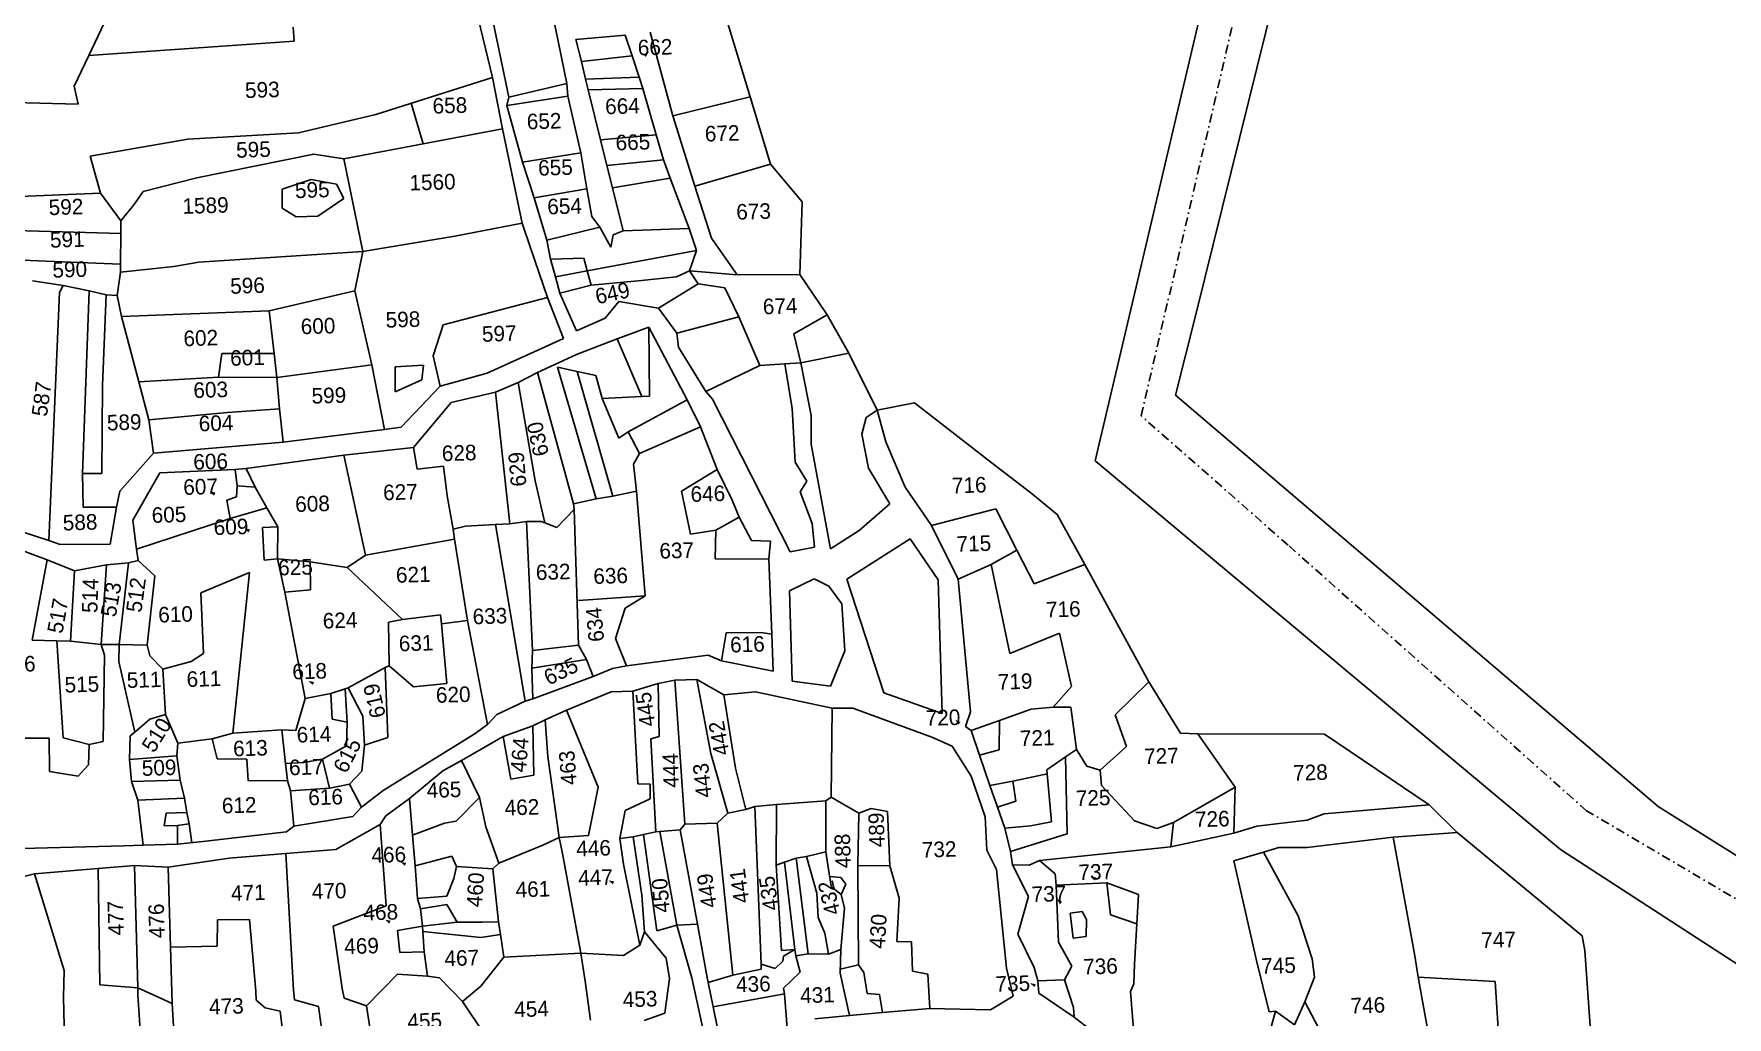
# Model space of a CAD drawing. Header units: metres. Extents: x 277585 to 230369286191, y 2057030 to 115415464409.
# Drawn here: x 279283 to 280249, y 2059210 to 2059771 of the extents above; entities that cross this region are included whole.
import ezdxf
from ezdxf.enums import TextEntityAlignment as Align

# ---------------------------------------------------------------- set-up
doc = ezdxf.new("R2010")
doc.units = ezdxf.units.M
doc.header["$MEASUREMENT"] = 0
doc.linetypes.add('DASHDOT', pattern=[1, 0.5, -0.25, 0, -0.25])
for name, color, linetype in [('OFF', 1, 'Continuous'), ('POLY_PARCEL', 6, 'Continuous'), ('POLY_ROAD', 30, 'Continuous'), ('POLY_WATER', 4, 'Continuous'), ('TEXT_PARCEL', 7, 'Continuous'), ('V_BOUND_STREAM_LINE', 7, 'DASHDOT')]:
    doc.layers.add(name, color=color, linetype=linetype)
doc.styles.add('TEXT_MAP', font='', dxfattribs={"height": 1.8})
doc.styles.get('TEXT_MAP').set_extended_font_data('Kruti Dev 050')

msp = doc.modelspace()

# ---------------------------------------------------------------- hatches: boundary and pattern name
h = msp.add_hatch(color=256)
h.paths.add_polyline_path([(279631.36, 2059758.16), (279632.02, 2059757.46), (279633.66, 2059760.34)])
h.paths.add_polyline_path([(279633.66, 2059760.34), (279630.69, 2059758.87), (279631.36, 2059758.16)])
h = msp.add_hatch(color=256)
h.paths.add_polyline_path([(279390.64, 2059522.63), (279391.08, 2059523.49), (279387.82, 2059524.06)])
h.paths.add_polyline_path([(279387.82, 2059524.06), (279390.21, 2059521.76), (279390.64, 2059522.63)])
h = msp.add_hatch(color=256)
h.paths.add_polyline_path([(279386.15, 2059508.32), (279386.59, 2059509.18), (279383.32, 2059509.75)])
h.paths.add_polyline_path([(279383.32, 2059509.75), (279385.71, 2059507.45), (279386.15, 2059508.32)])
h = msp.add_hatch(color=256)
h.paths.add_polyline_path([(279405.9, 2059487.36), (279406.34, 2059488.22), (279403.08, 2059488.78)])
h.paths.add_polyline_path([(279403.08, 2059488.78), (279405.47, 2059486.49), (279405.9, 2059487.36)])
h = msp.add_hatch(color=256)
h.paths.add_polyline_path([(279442.48, 2059400.36), (279442.91, 2059401.23), (279439.65, 2059401.79)])
h.paths.add_polyline_path([(279439.65, 2059401.79), (279442.04, 2059399.5), (279442.48, 2059400.36)])
h = msp.add_hatch(color=256)
h.paths.add_polyline_path([(279810.84, 2059377.59), (279811.51, 2059378.29), (279808.56, 2059379.78)])
h.paths.add_polyline_path([(279808.56, 2059379.78), (279810.17, 2059376.89), (279810.84, 2059377.59)])
h = msp.add_hatch(color=256)
h.paths.add_polyline_path([(279494.96, 2059297.22), (279495.39, 2059298.09), (279492.13, 2059298.65)])
h.paths.add_polyline_path([(279492.13, 2059298.65), (279494.52, 2059296.36), (279494.96, 2059297.22)])
h = msp.add_hatch(color=256)
h.paths.add_polyline_path([(279888.56, 2059288.94), (279888.99, 2059289.8), (279885.73, 2059290.37)])
h.paths.add_polyline_path([(279885.73, 2059290.37), (279888.12, 2059288.07), (279888.56, 2059288.94)])
h = msp.add_hatch(color=256)
h.paths.add_polyline_path([(279613.65, 2059286.68), (279614.09, 2059287.55), (279610.83, 2059288.11)])
h.paths.add_polyline_path([(279610.83, 2059288.11), (279613.22, 2059285.82), (279613.65, 2059286.68)])
h = msp.add_hatch(color=256)
h.paths.add_polyline_path([(279868.85, 2059275.23), (279869.52, 2059275.93), (279866.56, 2059277.43)])
h.paths.add_polyline_path([(279866.56, 2059277.43), (279868.18, 2059274.53), (279868.85, 2059275.23)])
h = msp.add_hatch(color=256)
h.paths.add_polyline_path([(279486.1, 2059264.29), (279486.54, 2059265.16), (279483.27, 2059265.72)])
h.paths.add_polyline_path([(279483.27, 2059265.72), (279485.66, 2059263.43), (279486.1, 2059264.29)])
h = msp.add_hatch(color=256)
h.paths.add_polyline_path([(279854.04, 2059228.11), (279854.48, 2059228.98), (279851.22, 2059229.54)])
h.paths.add_polyline_path([(279851.22, 2059229.54), (279853.61, 2059227.25), (279854.04, 2059228.11)])

# ---------------------------------------------------------------- linework, layer by layer
at = {"layer": 'OFF'}
for p, q in [((279504.96, 2059707.92), (279498.27, 2059731.1)), ((279466.14, 2059624.21), (279470.62, 2059646.57)), ((279684.1, 2059633.39), (279656.93, 2059635.52)), ((279656.93, 2059635.52), (279661.93, 2059628.14)), ((279631.63, 2059450.41), (279593.61, 2059447.65)), ((279968.13, 2059341.34), (279933.01, 2059321.21)), ((280094.81, 2059315.45), (280078.84, 2059331.23)), ((279340.46, 2059296.7), (279359.55, 2059295.7))]:
    msp.add_line(p, q, dxfattribs=at)
at = {"layer": 'POLY_PARCEL'}
for p, q in [((279691.62, 2059734.79), (279661.17, 2059834.65)), ((279329.69, 2059791.03), (279314.41, 2059758.42)), ((279577.13, 2059790.88), (279586.95, 2059742.37)), ((279431.53, 2059766.54), (279430.89, 2059774.46)), ((279314.41, 2059758.42), (279431.53, 2059766.54)), ((279620.26, 2059769.91), (279592.14, 2059767.46)), ((279592.14, 2059767.46), (279595.26, 2059754.85)), ((279624.16, 2059758.15), (279620.26, 2059769.91)), ((279634.51, 2059771.63), (279647.48, 2059723.92)), ((279305.99, 2059740.84), (279314.41, 2059758.42)), ((279595.26, 2059754.85), (279624.16, 2059758.15)), ((279595.26, 2059754.85), (279597.72, 2059744.87)), ((279628.17, 2059746.03), (279624.16, 2059758.15)), ((279544.5, 2059745.76), (279478.03, 2059724.68)), ((279597.72, 2059744.87), (279628.17, 2059746.03)), ((279597.72, 2059744.87), (279599.23, 2059738.76)), ((279630.32, 2059739.54), (279628.17, 2059746.03)), ((279308.29, 2059730.6), (279305.99, 2059740.84)), ((279552.79, 2059729.81), (279587.57, 2059735.24)), ((279586.95, 2059742.37), (279553.83, 2059734.61)), ((279587.57, 2059735.24), (279586.95, 2059742.37)), ((279587.57, 2059735.24), (279594.91, 2059702.93)), ((279599.23, 2059738.76), (279630.32, 2059739.54)), ((279599.23, 2059738.76), (279606.27, 2059710.25)), ((279637.86, 2059713.07), (279630.32, 2059739.54)), ((279647.48, 2059723.92), (279691.62, 2059734.79)), ((279691.62, 2059734.79), (279703.12, 2059696.46)), ((279271.72, 2059731.46), (279308.29, 2059730.6)), ((279478.03, 2059724.68), (279433.88, 2059714.2)), ((279550.29, 2059716.47), (279459.87, 2059699.41)), ((279659.91, 2059683.78), (279647.48, 2059723.92)), ((279370.84, 2059710.69), (279315.15, 2059701.04)), ((279433.88, 2059714.2), (279370.84, 2059710.69)), ((279606.27, 2059710.25), (279637.86, 2059713.07)), ((279606.27, 2059710.25), (279609.86, 2059695.7)), ((279642.12, 2059698.88), (279637.86, 2059713.07)), ((279315.15, 2059701.04), (279320.96, 2059679.79)), ((279442.71, 2059702.06), (279376.02, 2059688.51)), ((279459.87, 2059699.41), (279442.71, 2059702.06)), ((279459.87, 2059699.41), (279470.62, 2059646.57)), ((279594.91, 2059702.93), (279561.72, 2059697.55)), ((279598.32, 2059682.4), (279594.91, 2059702.93)), ((279609.86, 2059695.7), (279642.12, 2059698.88)), ((279645.98, 2059688.38), (279642.12, 2059698.88)), ((279703.12, 2059696.46), (279659.91, 2059683.78)), ((279721.19, 2059675), (279703.12, 2059696.46)), ((279376.02, 2059688.51), (279345.28, 2059680.83)), ((279441.17, 2059687.73), (279424.66, 2059682.07)), ((279455.55, 2059684.99), (279441.17, 2059687.73)), ((279609.86, 2059695.7), (279613.02, 2059682.93)), ((279613.02, 2059682.93), (279645.98, 2059688.38)), ((279656.77, 2059659.77), (279645.98, 2059688.38)), ((279320.96, 2059679.79), (279274.95, 2059677.99)), ((279332.68, 2059664.17), (279320.96, 2059679.79)), ((279345.28, 2059680.83), (279339.95, 2059673.12)), ((279424.66, 2059682.07), (279424.59, 2059671.35)), ((279444.98, 2059666.81), (279459.77, 2059676.79)), ((279459.77, 2059676.79), (279455.55, 2059684.99)), ((279568.3, 2059677.12), (279598.32, 2059682.4)), ((279598.32, 2059682.4), (279601.18, 2059666.62)), ((279613.02, 2059682.93), (279619.02, 2059658.3)), ((279659.91, 2059683.78), (279669.47, 2059654.16)), ((279339.95, 2059673.12), (279332.68, 2059664.17)), ((279424.59, 2059671.35), (279432.68, 2059666.44)), ((279432.68, 2059666.44), (279444.98, 2059666.81)), ((279719.82, 2059633.52), (279721.19, 2059675)), ((279272.26, 2059658.6), (279332.61, 2059656.82)), ((279332.68, 2059664.17), (279332.61, 2059656.82)), ((279523.17, 2059655.32), (279561.46, 2059662.84)), ((279605.81, 2059660.39), (279575.51, 2059653.06)), ((279601.18, 2059666.62), (279605.81, 2059660.39)), ((279612.06, 2059649.01), (279605.81, 2059660.39)), ((279619.02, 2059658.3), (279613.39, 2059656.05)), ((279619.02, 2059658.3), (279656.77, 2059659.77)), ((279660.95, 2059647.15), (279656.77, 2059659.77)), ((279332.61, 2059656.82), (279332.44, 2059639.37)), ((279470.62, 2059646.57), (279523.17, 2059655.32)), ((279613.39, 2059656.05), (279612.06, 2059649.01)), ((279669.47, 2059654.16), (279684.1, 2059633.39)), ((279271.58, 2059641.92), (279332.44, 2059639.37)), ((279332.44, 2059639.37), (279332.39, 2059634.8)), ((279332.39, 2059634.8), (279362.87, 2059638.11)), ((279362.87, 2059638.11), (279377.09, 2059640.53)), ((279377.09, 2059640.53), (279470.62, 2059646.57)), ((279596.75, 2059642.81), (279577.68, 2059642.32)), ((279598.67, 2059635.51), (279596.75, 2059642.81)), ((279598.67, 2059635.51), (279660.95, 2059647.15)), ((279660.95, 2059647.15), (279656.93, 2059635.52)), ((279282.27, 2059629.94), (279299.78, 2059627.14)), ((279332.39, 2059634.8), (279330.56, 2059621.59)), ((279580.51, 2059632.12), (279598.67, 2059635.51)), ((279600.79, 2059627.45), (279598.67, 2059635.51)), ((279627.72, 2059629.87), (279600.79, 2059627.45)), ((279649.49, 2059632.12), (279627.72, 2059629.87)), ((279656.93, 2059635.52), (279649.49, 2059632.12)), ((279684.1, 2059633.39), (279719.82, 2059633.52)), ((279735.53, 2059610.55), (279719.82, 2059633.52)), ((279297.56, 2059623.23), (279291.57, 2059481.82)), ((279299.78, 2059627.14), (279297.56, 2059623.23)), ((279314.47, 2059624.18), (279299.78, 2059627.14)), ((279310.64, 2059520.11), (279314.47, 2059624.18)), ((279314.47, 2059624.18), (279324.2, 2059621.82)), ((279324.2, 2059621.82), (279322.12, 2059570.21)), ((279330.56, 2059621.59), (279324.2, 2059621.82)), ((279330.56, 2059621.59), (279332.92, 2059609.49)), ((279417.25, 2059612.79), (279466.14, 2059624.21)), ((279466.14, 2059624.21), (279475.77, 2059582.05)), ((279516.46, 2059604.74), (279575.94, 2059620.45)), ((279583.06, 2059622.94), (279600.79, 2059627.45)), ((279639.31, 2059614.35), (279661.93, 2059628.14)), ((279661.93, 2059628.14), (279677.09, 2059625.82)), ((279677.09, 2059625.82), (279685.13, 2059609.4)), ((279332.92, 2059609.49), (279417.25, 2059612.79)), ((279342.78, 2059572.25), (279332.92, 2059609.49)), ((279420.03, 2059588.44), (279417.25, 2059612.79)), ((279685.13, 2059609.4), (279649.68, 2059599.98)), ((279697.1, 2059581.59), (279685.13, 2059609.4)), ((279716.41, 2059599.65), (279735.53, 2059610.55)), ((279747.87, 2059588.64), (279735.53, 2059610.55)), ((279510.69, 2059587.18), (279516.46, 2059604.74)), ((279615.66, 2059596.87), (279633.72, 2059603.38)), ((279633.72, 2059603.38), (279634.13, 2059564.11)), ((279720.49, 2059583.1), (279716.41, 2059599.65)), ((279629.77, 2059563.97), (279615.66, 2059596.87)), ((279388.23, 2059575), (279390.2, 2059588.55)), ((279390.2, 2059588.55), (279420.03, 2059588.44)), ((279421.59, 2059574.83), (279420.03, 2059588.44)), ((279475.77, 2059582.05), (279421.59, 2059574.83)), ((279475.77, 2059582.05), (279483, 2059545.07)), ((279505.25, 2059581.78), (279488.99, 2059580.88)), ((279488.99, 2059580.88), (279489.03, 2059566.6)), ((279504.31, 2059573.42), (279505.25, 2059581.78)), ((279514.8, 2059569.85), (279510.69, 2059587.18)), ((279603.76, 2059505.64), (279581.6, 2059580.75)), ((279581.6, 2059580.75), (279592.88, 2059578.25)), ((279666.19, 2059566.76), (279697.1, 2059581.59)), ((279697.1, 2059581.59), (279711.4, 2059582.52)), ((279720.49, 2059583.1), (279747.87, 2059588.64)), ((279763.95, 2059556.19), (279747.87, 2059588.64)), ((279388.23, 2059575), (279342.78, 2059572.25)), ((279348.63, 2059550.63), (279342.78, 2059572.25)), ((279421.59, 2059574.83), (279388.23, 2059575)), ((279423.1, 2059556.88), (279421.59, 2059574.83)), ((279489.03, 2059566.6), (279504.31, 2059573.42)), ((279568.87, 2059515.95), (279559.21, 2059572)), ((279570.18, 2059577.62), (279590.74, 2059502.86)), ((279613.24, 2059507.12), (279592.88, 2059578.25)), ((279592.88, 2059578.25), (279603.59, 2059575.87)), ((279603.59, 2059575.87), (279607.17, 2059562.88)), ((279322.12, 2059570.21), (279321.77, 2059520.04)), ((279546.27, 2059566.45), (279554.53, 2059491.3)), ((279607.17, 2059562.88), (279629.77, 2059563.97)), ((279607.17, 2059562.88), (279616.6, 2059540.16)), ((279622.04, 2059543.9), (279655.64, 2059561.99)), ((279634.13, 2059564.11), (279629.77, 2059563.97)), ((279348.63, 2059550.63), (279393.38, 2059554.78)), ((279393.38, 2059554.78), (279423.1, 2059556.88)), ((279423.1, 2059556.88), (279425.27, 2059537.89)), ((279785.26, 2059560.42), (279763.95, 2059556.19)), ((279828.86, 2059526.58), (279785.26, 2059560.42)), ((279351.2, 2059531.66), (279348.63, 2059550.63)), ((279616.6, 2059540.16), (279622.04, 2059543.9)), ((279628.38, 2059531.39), (279622.04, 2059543.9)), ((279663.25, 2059546.74), (279628.38, 2059531.39)), ((279501.55, 2059522.62), (279499.59, 2059534.86)), ((279397.83, 2059522.4), (279398.89, 2059513.04)), ((279409.15, 2059512.26), (279404.06, 2059522.82)), ((279459.82, 2059530.48), (279472.08, 2059473.58)), ((279516.59, 2059524.27), (279501.55, 2059522.62)), ((279518.7, 2059507.27), (279516.59, 2059524.27)), ((279628.38, 2059531.39), (279624.99, 2059525.34)), ((279624.99, 2059525.34), (279626.66, 2059509.91)), ((279672.74, 2059522.43), (279652.47, 2059509.91)), ((279851.63, 2059509.02), (279828.86, 2059526.58)), ((279311.04, 2059500.9), (279310.64, 2059520.11)), ((279321.77, 2059520.04), (279310.64, 2059520.11)), ((279398.89, 2059513.04), (279398.49, 2059506.85)), ((279398.89, 2059513.04), (279409.15, 2059512.26)), ((279574.46, 2059491.86), (279568.87, 2059515.95)), ((279398.49, 2059506.85), (279393.03, 2059504.84)), ((279393.03, 2059504.84), (279395, 2059494.36)), ((279415.86, 2059500.56), (279409.15, 2059512.26)), ((279522.06, 2059488.33), (279518.7, 2059507.27)), ((279590.74, 2059502.86), (279603.76, 2059505.64)), ((279591.21, 2059499.57), (279590.74, 2059502.86)), ((279603.76, 2059505.64), (279613.24, 2059507.12)), ((279626.66, 2059509.91), (279613.24, 2059507.12)), ((279626.66, 2059509.91), (279631.63, 2059450.41)), ((279652.47, 2059509.91), (279657.59, 2059485.46)), ((279866.7, 2059496.78), (279851.63, 2059509.02)), ((279330.08, 2059500.79), (279311.04, 2059500.9)), ((279395, 2059494.36), (279341.53, 2059476.86)), ((279395, 2059494.36), (279415.86, 2059500.56)), ((279422.15, 2059489.64), (279415.86, 2059500.56)), ((279581.2, 2059489.34), (279591.21, 2059499.57)), ((279591.21, 2059499.57), (279593.7, 2059422.29)), ((279671.96, 2059487.68), (279685.23, 2059495.23)), ((279794.95, 2059490.48), (279831.59, 2059499.93)), ((279831.59, 2059499.93), (279843.7, 2059476.35)), ((279882.37, 2059468.21), (279866.7, 2059496.78)), ((279422.15, 2059489.64), (279413.42, 2059489.37)), ((279413.42, 2059489.37), (279414.39, 2059470.75)), ((279421.91, 2059471.38), (279422.15, 2059489.64)), ((279522.06, 2059488.33), (279529.15, 2059490.13)), ((279522.96, 2059482.68), (279522.06, 2059488.33)), ((279529.15, 2059490.13), (279546.2, 2059491.05)), ((279554.53, 2059491.3), (279546.2, 2059491.05)), ((279546.2, 2059491.05), (279563.18, 2059390.38)), ((279554.53, 2059491.3), (279564.02, 2059492.79)), ((279567.47, 2059419.08), (279564.02, 2059492.79)), ((279564.02, 2059492.79), (279572.36, 2059492.64)), ((279572.36, 2059492.64), (279574.46, 2059491.86)), ((279574.46, 2059491.86), (279581.2, 2059489.34)), ((279657.59, 2059485.46), (279671.96, 2059487.68)), ((279671.66, 2059471.4), (279671.96, 2059487.68)), ((279472.08, 2059473.58), (279522.96, 2059482.68)), ((279530.41, 2059436.2), (279522.96, 2059482.68)), ((279829.01, 2059468.28), (279843.7, 2059476.35)), ((279843.7, 2059476.35), (279853.58, 2059457.13)), ((279290.49, 2059470.93), (279281.96, 2059425.03)), ((279303.82, 2059424.51), (279306.16, 2059464.66)), ((279324.33, 2059468), (279321.35, 2059422.67)), ((279331.68, 2059422.59), (279337, 2059469.18)), ((279342.52, 2059470.54), (279351.92, 2059461.7)), ((279414.39, 2059470.75), (279421.91, 2059471.38)), ((279421.91, 2059471.38), (279440.61, 2059469.7)), ((279426.07, 2059452.46), (279421.91, 2059471.38)), ((279461.77, 2059466.39), (279440.61, 2059469.7)), ((279440.61, 2059469.7), (279440.72, 2059453.7)), ((279472.08, 2059473.58), (279461.77, 2059466.39)), ((279461.77, 2059466.39), (279493.18, 2059436.84)), ((279702.25, 2059471.15), (279671.66, 2059471.4)), ((279829.01, 2059468.28), (279810.21, 2059459.77)), ((279839.7, 2059417.42), (279829.01, 2059468.28)), ((279853.58, 2059457.13), (279882.37, 2059468.21)), ((279919.04, 2059401.34), (279882.37, 2059468.21)), ((279351.92, 2059461.7), (279347.57, 2059422.28)), ((279378.21, 2059451.99), (279406.05, 2059463.55)), ((279406.05, 2059463.55), (279396.54, 2059371.99)), ((279379.66, 2059417.51), (279378.21, 2059451.99)), ((279440.72, 2059453.7), (279426.07, 2059452.46)), ((279437.77, 2059391.89), (279426.07, 2059452.46)), ((279631.63, 2059450.41), (279620.33, 2059443.32)), ((279493.18, 2059436.84), (279485.28, 2059435.41)), ((279485.28, 2059435.41), (279485.65, 2059410.42)), ((279514.94, 2059439.49), (279493.18, 2059436.84)), ((279515.41, 2059434.29), (279514.94, 2059439.49)), ((279515.41, 2059434.29), (279530.41, 2059436.2)), ((279541.75, 2059377.03), (279530.41, 2059436.2)), ((279620.33, 2059443.32), (279614.8, 2059426.04)), ((279518.52, 2059400.31), (279515.41, 2059434.29)), ((279614.8, 2059426.04), (279620.94, 2059410.4)), ((279675.26, 2059413.26), (279677.95, 2059429.21)), ((279677.95, 2059429.21), (279697.8, 2059429.42)), ((279697.8, 2059429.42), (279703.82, 2059428.42)), ((279867.94, 2059429), (279839.7, 2059417.42)), ((279874.83, 2059398.66), (279867.94, 2059429)), ((279281.96, 2059425.03), (279296.1, 2059424.7)), ((279296.1, 2059424.7), (279303.82, 2059424.51)), ((279299.73, 2059369.43), (279296.1, 2059424.7)), ((279321.35, 2059422.67), (279303.82, 2059424.51)), ((279321.35, 2059422.67), (279331.68, 2059422.59)), ((279323.3, 2059416.58), (279321.35, 2059422.67)), ((279322.42, 2059367.34), (279323.3, 2059416.58)), ((279331.68, 2059422.59), (279331.36, 2059412.85)), ((279347.57, 2059422.28), (279331.68, 2059422.59)), ((279349.12, 2059416.18), (279347.57, 2059422.28)), ((279356.51, 2059408.47), (279349.12, 2059416.18)), ((279372.65, 2059412.93), (279379.66, 2059417.51)), ((279567.47, 2059419.08), (279566.98, 2059409.15)), ((279593.7, 2059422.29), (279567.47, 2059419.08)), ((279598.2, 2059414.07), (279593.7, 2059422.29)), ((279331.36, 2059412.85), (279340.53, 2059372.66)), ((279356.51, 2059408.47), (279372.65, 2059412.93)), ((279358.09, 2059382.72), (279356.51, 2059408.47)), ((279462.21, 2059397.8), (279483.29, 2059409.55)), ((279485.65, 2059410.42), (279483.29, 2059409.55)), ((279483.29, 2059409.55), (279484.91, 2059369.52)), ((279485.65, 2059410.42), (279499.51, 2059398.54)), ((279598.2, 2059414.07), (279566.98, 2059409.15)), ((279566.98, 2059409.15), (279567.51, 2059391.7)), ((279602.07, 2059404.27), (279598.2, 2059414.07)), ((279452.37, 2059394.72), (279460.63, 2059397.35)), ((279462.21, 2059397.8), (279460.63, 2059397.35)), ((279460.63, 2059397.35), (279461.61, 2059378.33)), ((279470.64, 2059381.78), (279462.21, 2059397.8)), ((279499.51, 2059398.54), (279518.52, 2059400.31)), ((279639.17, 2059400.32), (279639.69, 2059370.18)), ((279654.33, 2059320.23), (279648.64, 2059402.19)), ((279661.09, 2059402.57), (279669.13, 2059360.36)), ((279864.47, 2059386.83), (279874.83, 2059398.66)), ((279899.76, 2059382.5), (279919.04, 2059401.34)), ((279919.04, 2059401.34), (279937.01, 2059372.13)), ((279432.37, 2059373.47), (279437.77, 2059391.89)), ((279452.37, 2059394.72), (279437.77, 2059391.89)), ((279453.22, 2059380.06), (279452.37, 2059394.72)), ((279627.41, 2059343.21), (279624.61, 2059395.9)), ((279683.28, 2059352.06), (279676.44, 2059393.92)), ((279851.79, 2059385.65), (279864.47, 2059386.83)), ((279874.49, 2059386.9), (279864.47, 2059386.83)), ((279877.61, 2059362.79), (279874.49, 2059386.9)), ((279340.53, 2059372.66), (279349.04, 2059380.06)), ((279349.04, 2059380.06), (279358.09, 2059382.72)), ((279365.09, 2059366.25), (279358.09, 2059382.72)), ((279461.61, 2059378.33), (279453.22, 2059380.06)), ((279461.61, 2059378.33), (279461.23, 2059364.83)), ((279471.55, 2059365.15), (279470.64, 2059381.78)), ((279576.11, 2059358.71), (279574.67, 2059379.69)), ((279586.81, 2059385.22), (279604.84, 2059341.33)), ((279738.23, 2059386.29), (279737.8, 2059335.48)), ((279817.62, 2059373.49), (279833.72, 2059379.22)), ((279833.54, 2059362.63), (279833.72, 2059379.22)), ((279833.72, 2059379.22), (279851.79, 2059385.65)), ((279906.27, 2059364.44), (279899.76, 2059382.5)), ((279263.2, 2059369.1), (279291.79, 2059369.18)), ((279291.79, 2059369.18), (279291.98, 2059350.14)), ((279314.54, 2059365.52), (279299.73, 2059369.43)), ((279337.95, 2059370.58), (279337.57, 2059357.08)), ((279340.53, 2059372.66), (279337.95, 2059370.58)), ((279365.09, 2059366.25), (279384.72, 2059368.85)), ((279396.54, 2059371.99), (279384.72, 2059368.85)), ((279384.72, 2059368.85), (279387.46, 2059357.43)), ((279424.41, 2059374.02), (279396.54, 2059371.99)), ((279424.41, 2059374.02), (279432.37, 2059373.47)), ((279426.6, 2059354.68), (279424.41, 2059374.02)), ((279484.91, 2059369.52), (279471.55, 2059365.15)), ((279555.06, 2059345.76), (279550.74, 2059370.23)), ((279567.63, 2059376.3), (279568.09, 2059348.14)), ((279639.69, 2059370.18), (279634.97, 2059368.84)), ((279634.97, 2059368.84), (279637.79, 2059315.75)), ((279937.01, 2059372.13), (279946.95, 2059371.64)), ((279968.13, 2059341.34), (279946.95, 2059371.64)), ((279946.95, 2059371.64), (280019.23, 2059371.47)), ((280019.23, 2059371.47), (280078.84, 2059331.23)), ((279314.1, 2059353.99), (279314.54, 2059365.52)), ((279314.54, 2059365.52), (279322.42, 2059367.34)), ((279337.57, 2059357.08), (279364.51, 2059359.09)), ((279364.51, 2059359.09), (279365.09, 2059366.25)), ((279366.52, 2059345.26), (279364.51, 2059359.09)), ((279461.23, 2059364.83), (279447.56, 2059357.27)), ((279470.01, 2059350.42), (279471.55, 2059365.15)), ((279582.69, 2059312.48), (279576.11, 2059358.71)), ((279669.13, 2059360.36), (279678.9, 2059326.53)), ((279822.43, 2059359.46), (279833.54, 2059362.63)), ((279871.38, 2059358.63), (279860.84, 2059351.1)), ((279871.38, 2059358.63), (279877.61, 2059362.79)), ((279872.33, 2059314.61), (279871.38, 2059358.63)), ((279877.61, 2059362.79), (279883.6, 2059353.3)), ((279891.28, 2059350.9), (279906.27, 2059364.44)), ((279291.98, 2059350.14), (279308.34, 2059347.47)), ((279308.34, 2059347.47), (279314.1, 2059353.99)), ((279337.57, 2059357.08), (279338.75, 2059344.41)), ((279387.46, 2059357.43), (279404.54, 2059357.16)), ((279404.54, 2059357.16), (279405.31, 2059344.88)), ((279436.9, 2059355.36), (279426.6, 2059354.68)), ((279427.68, 2059345.15), (279426.6, 2059354.68)), ((279447.56, 2059357.27), (279436.9, 2059355.36)), ((279447.56, 2059357.27), (279451.64, 2059340.73)), ((279463.09, 2059343.06), (279470.01, 2059350.42)), ((279526.94, 2059356.41), (279537.12, 2059335.29)), ((279568.09, 2059348.14), (279555.06, 2059345.76)), ((279689.17, 2059328.44), (279683.28, 2059352.06)), ((279841.46, 2059344.71), (279861.04, 2059348.84)), ((279860.84, 2059351.1), (279861.04, 2059348.84)), ((279861.04, 2059348.84), (279861.04, 2059348.84)), ((279861.04, 2059348.84), (279863.39, 2059321.5)), ((279883.6, 2059353.3), (279891.28, 2059350.9)), ((279892.04, 2059342.26), (279891.28, 2059350.9)), ((279338.75, 2059344.41), (279366.52, 2059345.26)), ((279338.75, 2059344.41), (279342.25, 2059333.81)), ((279368.82, 2059335.02), (279366.52, 2059345.26)), ((279405.31, 2059344.88), (279427.68, 2059345.15)), ((279427.68, 2059345.15), (279429.45, 2059339.25)), ((279429.45, 2059339.25), (279451.64, 2059340.73)), ((279429.45, 2059339.25), (279431.26, 2059319.07)), ((279451.64, 2059340.73), (279463.09, 2059343.06)), ((279469.85, 2059329.78), (279463.09, 2059343.06)), ((279604.84, 2059341.33), (279599.33, 2059313.78)), ((279634.57, 2059343.04), (279627.41, 2059343.21)), ((279634.43, 2059334.7), (279634.57, 2059343.04)), ((279828.2, 2059342.23), (279841.46, 2059344.71)), ((279841.46, 2059344.71), (279842.99, 2059333.36)), ((279910.74, 2059322.12), (279892.04, 2059342.26)), ((279967.34, 2059315.12), (279968.13, 2059341.34)), ((279342.25, 2059333.81), (279368.82, 2059335.02)), ((279342.25, 2059333.81), (279345.42, 2059308.11)), ((279370.27, 2059326.73), (279368.82, 2059335.02)), ((279499.02, 2059313.88), (279497.29, 2059334.86)), ((279523.9, 2059321.79), (279537.12, 2059335.29)), ((279537.12, 2059335.29), (279540.8, 2059318.74)), ((279620.34, 2059327.92), (279634.43, 2059334.7)), ((279689.17, 2059328.44), (279694.28, 2059330.18)), ((279706.55, 2059331.35), (279694.28, 2059330.18)), ((279694.28, 2059330.18), (279697.8, 2059240.36)), ((279706.42, 2059296.82), (279706.55, 2059331.35)), ((279706.55, 2059331.35), (279734.68, 2059333.4)), ((279737.8, 2059335.48), (279734.68, 2059333.4)), ((279734.68, 2059333.4), (279734.78, 2059304.44)), ((279737.8, 2059335.48), (279753.56, 2059326.44)), ((279753.56, 2059326.44), (279760.63, 2059329.04)), ((279760.63, 2059329.04), (279769.81, 2059327.33)), ((279842.99, 2059333.36), (279832.62, 2059329.87)), ((280078.84, 2059331.23), (280078.84, 2059331.23)), ((280078.84, 2059331.23), (280078.84, 2059331.23)), ((280078.84, 2059331.23), (280078.84, 2059331.23)), ((279357.39, 2059319.19), (279358.37, 2059326.36)), ((279364.93, 2059319.42), (279357.39, 2059319.19)), ((279358.37, 2059326.36), (279370.27, 2059326.73)), ((279364.86, 2059308.71), (279364.93, 2059319.42)), ((279371.65, 2059320.42), (279364.93, 2059319.42)), ((279370.27, 2059326.73), (279371.65, 2059320.42)), ((279371.65, 2059320.42), (279373.14, 2059309.57)), ((279480.57, 2059320.03), (279483.97, 2059273.71)), ((279499.02, 2059313.88), (279517.18, 2059320.79)), ((279517.18, 2059320.79), (279523.9, 2059321.79)), ((279617.25, 2059311.95), (279620.34, 2059327.92)), ((279651.65, 2059316.97), (279654.33, 2059320.23)), ((279672.72, 2059320.79), (279654.33, 2059320.23)), ((279672.72, 2059320.79), (279678.9, 2059326.53)), ((279681.73, 2059234.16), (279672.72, 2059320.79)), ((279678.9, 2059326.53), (279689.17, 2059328.44)), ((279752.88, 2059296.66), (279753.56, 2059326.44)), ((279769.81, 2059327.33), (279771.16, 2059296.42)), ((279851.47, 2059319.26), (279836.89, 2059317.89)), ((279863.39, 2059321.5), (279851.47, 2059319.26)), ((279923.58, 2059317.75), (279910.74, 2059322.12)), ((279933.01, 2059321.21), (279923.58, 2059317.75)), ((279931.45, 2059307.28), (279933.01, 2059321.21)), ((279500.45, 2059296.47), (279499.02, 2059313.88)), ((279540.8, 2059318.74), (279548.19, 2059297.93)), ((279573.29, 2059308.22), (279582.69, 2059312.48)), ((279599.33, 2059313.78), (279582.69, 2059312.48)), ((279582.69, 2059312.48), (279584.55, 2059303.41)), ((279624.77, 2059312.97), (279617.25, 2059311.95)), ((279619.29, 2059297.33), (279617.25, 2059311.95)), ((279630.68, 2059314.35), (279624.77, 2059312.97)), ((279624.77, 2059312.97), (279629.75, 2059279.79)), ((279630.68, 2059314.35), (279637.79, 2059315.75)), ((279638.32, 2059259.42), (279630.68, 2059314.35)), ((279637.79, 2059315.75), (279640.09, 2059315.96)), ((279640.09, 2059315.96), (279651.65, 2059316.97)), ((279649.74, 2059262.55), (279640.09, 2059315.96)), ((279651.65, 2059316.97), (279661.42, 2059263.17)), ((279836.89, 2059317.89), (279836.89, 2059317.89)), ((279840.08, 2059304.5), (279872.33, 2059314.61)), ((280058.36, 2059312.75), (280070.75, 2059245.21)), ((280166.1, 2059256.53), (280094.81, 2059315.45)), ((280094.81, 2059315.45), (280094.81, 2059315.45)), ((279431.04, 2059225.63), (279426.67, 2059303.41)), ((279521.33, 2059301.87), (279500.45, 2059296.47)), ((279524.02, 2059296), (279521.33, 2059301.87)), ((279548.19, 2059297.93), (279573.29, 2059308.22)), ((279584.55, 2059303.41), (279595.03, 2059246.59)), ((279717.81, 2059300.74), (279711.13, 2059298.55)), ((279717.81, 2059300.74), (279723.74, 2059301.72)), ((279724.65, 2059246.19), (279717.81, 2059300.74)), ((279734.78, 2059304.44), (279723.74, 2059301.72)), ((279723.74, 2059301.72), (279729.54, 2059280.86)), ((279737.76, 2059284.69), (279734.78, 2059304.44)), ((279840.08, 2059304.5), (279840.08, 2059304.5)), ((279984.36, 2059304.14), (280004.14, 2059267.84)), ((279283.43, 2059291.78), (279300.2, 2059236.74)), ((279320.7, 2059228.64), (279319.73, 2059294.91)), ((279340.46, 2059296.7), (279340.46, 2059296.7)), ((279340.46, 2059296.7), (279342.22, 2059226.91)), ((279360.95, 2059250.04), (279359.55, 2059295.7)), ((279359.55, 2059295.7), (279359.55, 2059295.7)), ((279500.45, 2059296.47), (279501.82, 2059277.86)), ((279522.52, 2059289.21), (279524.02, 2059296)), ((279544.71, 2059294.65), (279524.02, 2059296)), ((279544.71, 2059294.65), (279548.19, 2059297.93)), ((279548.02, 2059264.59), (279544.71, 2059294.65)), ((279628.64, 2059251.19), (279619.29, 2059297.33)), ((279706.42, 2059296.82), (279711.13, 2059298.55)), ((279709.5, 2059248.11), (279706.42, 2059296.82)), ((279711.13, 2059298.55), (279717.11, 2059248.7)), ((279736.91, 2059290.3), (279743.3, 2059289.84)), ((279752.88, 2059296.66), (279753.43, 2059239.93)), ((279771.16, 2059296.42), (279752.88, 2059296.66)), ((279776.49, 2059277.94), (279771.16, 2059296.42)), ((279850.64, 2059296.88), (279841.1, 2059296.99)), ((279856.52, 2059299.44), (279850.64, 2059296.88)), ((279518.46, 2059279.16), (279522.52, 2059289.21)), ((279729.54, 2059280.86), (279730.36, 2059267)), ((279743.46, 2059280.1), (279737.76, 2059284.69)), ((279743.3, 2059289.84), (279746.13, 2059286.05)), ((279746.13, 2059286.05), (279743.46, 2059280.1)), ((279867.47, 2059252.95), (279866.08, 2059285.45)), ((279895.03, 2059286.73), (279897.17, 2059268.55)), ((279483.97, 2059273.71), (279453.75, 2059262.07)), ((279501.82, 2059277.86), (279518.46, 2059279.16)), ((279501.82, 2059277.86), (279503.59, 2059271.96)), ((279503.59, 2059271.96), (279518.6, 2059274.4)), ((279504.68, 2059262.07), (279503.59, 2059271.96)), ((279518.6, 2059274.4), (279524.47, 2059264.27)), ((279629.75, 2059279.79), (279631.19, 2059258.81)), ((279743.23, 2059248.74), (279745.29, 2059272.22)), ((279745.29, 2059272.22), (279743.46, 2059280.1)), ((279775.26, 2059253.3), (279776.49, 2059277.94)), ((279387.5, 2059250.69), (279387.72, 2059265.57)), ((279387.72, 2059265.57), (279405.98, 2059265.74)), ((279405.98, 2059265.74), (279409.61, 2059224.97)), ((279453.75, 2059262.07), (279458.81, 2059226.48)), ((279504.68, 2059262.07), (279490.46, 2059259.65)), ((279504.68, 2059262.07), (279524.47, 2059264.27)), ((279504.78, 2059258.9), (279504.68, 2059262.07)), ((279524.47, 2059264.27), (279538.77, 2059264.31)), ((279538.77, 2059264.31), (279548.02, 2059264.59)), ((279549.11, 2059257.25), (279548.02, 2059264.59)), ((279649.74, 2059262.55), (279638.32, 2059259.42)), ((279661.42, 2059263.17), (279649.74, 2059262.55)), ((279649.74, 2059262.55), (279658.2, 2059232.58)), ((279661.42, 2059263.17), (279666.93, 2059232.85)), ((279730.36, 2059267), (279734.21, 2059257.99)), ((279880.83, 2059270.43), (279874.11, 2059269.43)), ((279874.11, 2059269.43), (279875.74, 2059255.19)), ((279883.36, 2059265.74), (279880.83, 2059270.43)), ((279883.26, 2059256.22), (279883.36, 2059265.74)), ((279897.17, 2059268.55), (279912.11, 2059263.43)), ((280004.14, 2059267.84), (280012.03, 2059243.41)), ((279490.46, 2059259.65), (279491.64, 2059246.99)), ((279505.53, 2059247.42), (279504.78, 2059258.9)), ((279537.84, 2059255.55), (279504.78, 2059258.9)), ((279549.11, 2059257.25), (279537.84, 2059255.55)), ((279551.02, 2059244.45), (279549.11, 2059257.25)), ((279631.19, 2059258.81), (279628.64, 2059251.19)), ((279631.19, 2059258.81), (279643.57, 2059243.71)), ((279734.21, 2059257.99), (279736.16, 2059246.15)), ((279783.6, 2059253.15), (279775.26, 2059253.3)), ((279784.11, 2059236.44), (279783.6, 2059253.15)), ((279875.04, 2059239.22), (279867.47, 2059252.95)), ((279875.74, 2059255.19), (279883.26, 2059256.22)), ((280167.55, 2059248.18), (280166.1, 2059256.53)), ((279360.95, 2059250.04), (279387.5, 2059250.69)), ((279361.93, 2059218), (279360.95, 2059250.04)), ((279491.64, 2059246.99), (279505.53, 2059247.42)), ((279505.53, 2059247.42), (279507.54, 2059233.59)), ((279537.9, 2059227.77), (279551.02, 2059244.45)), ((279595.03, 2059246.59), (279551.02, 2059244.45)), ((279595.03, 2059246.59), (279619.29, 2059245.35)), ((279595.03, 2059246.59), (279597.5, 2059230.72)), ((279619.29, 2059245.35), (279628.64, 2059251.19)), ((279643.57, 2059243.71), (279645.51, 2059232.19)), ((279705.77, 2059237.93), (279710.18, 2059241.99)), ((279717.11, 2059248.7), (279709.5, 2059248.11)), ((279710.18, 2059241.99), (279710.51, 2059244.89)), ((279710.51, 2059244.89), (279717.11, 2059248.7)), ((279717.11, 2059248.7), (279717.53, 2059245.18)), ((279717.53, 2059245.18), (279724.65, 2059246.19)), ((279717.53, 2059245.18), (279720.07, 2059235.89)), ((279736.16, 2059246.15), (279724.65, 2059246.19)), ((279736.16, 2059246.15), (279743.23, 2059248.74)), ((279743.23, 2059248.74), (279742.85, 2059235.17)), ((280012.03, 2059243.41), (280013.4, 2059232.93)), ((280070.75, 2059245.21), (280072.63, 2059232.95)), ((280167.55, 2059248.18), (280172.23, 2059184.32)), ((279300.2, 2059236.74), (279299.87, 2059221.61)), ((279490.43, 2059234.65), (279472.72, 2059216.65)), ((279507.54, 2059233.59), (279490.43, 2059234.65)), ((279507.54, 2059233.59), (279514.32, 2059232.61)), ((279514.32, 2059232.61), (279527.44, 2059219.12)), ((279658.2, 2059232.58), (279668.79, 2059184.3)), ((279667.53, 2059229.94), (279666.93, 2059232.85)), ((279681.73, 2059234.16), (279667.53, 2059229.94)), ((279697.91, 2059237.44), (279681.73, 2059234.16)), ((279697.8, 2059240.36), (279705.77, 2059237.93)), ((279697.8, 2059240.36), (279697.91, 2059237.44)), ((279720.07, 2059235.89), (279710.65, 2059226.73)), ((279742.85, 2059235.17), (279748.12, 2059211.06)), ((279753.43, 2059239.93), (279742.92, 2059237.6)), ((279753.43, 2059239.93), (279756.34, 2059235.59)), ((279756.34, 2059235.59), (279758.36, 2059223.66)), ((279784.11, 2059236.44), (279792.92, 2059234.62)), ((279792.92, 2059234.62), (279794.07, 2059215.02)), ((279875.04, 2059239.22), (279870.9, 2059231.36)), ((280013.4, 2059232.93), (280007.99, 2059218.87)), ((280072.63, 2059232.95), (280093.03, 2059120.92)), ((280072.63, 2059232.95), (280116.45, 2059230.58)), ((279342.22, 2059226.91), (279320.7, 2059228.64)), ((279342.22, 2059226.91), (279342.32, 2059222.91)), ((279342.22, 2059226.91), (279361.93, 2059218)), ((279342.32, 2059222.91), (279344.65, 2059186.41)), ((279409.61, 2059224.97), (279409.83, 2059219.78)), ((279431.04, 2059225.63), (279431.71, 2059220.04)), ((279459.88, 2059221.02), (279458.81, 2059226.48)), ((279527.44, 2059219.12), (279537.9, 2059227.77)), ((279597.5, 2059230.72), (279600.39, 2059208.45)), ((279642.96, 2059212.49), (279645.51, 2059232.19)), ((279670.37, 2059216.08), (279667.53, 2059229.94)), ((279670.37, 2059216.08), (279711.18, 2059223.4)), ((279710.65, 2059226.73), (279711.18, 2059223.4)), ((279711.18, 2059223.4), (279712.65, 2059203.82)), ((279758.36, 2059223.66), (279765.4, 2059223.05)), ((279765.4, 2059223.05), (279767.08, 2059212.78)), ((279855.59, 2059230.82), (279870.9, 2059231.36)), ((279870.9, 2059231.36), (279875.89, 2059215.61)), ((280116.45, 2059230.58), (280118.97, 2059191.7)), ((279299.87, 2059221.61), (279301.89, 2059145.5)), ((279361.93, 2059218), (279364.08, 2059179.17)), ((279409.83, 2059219.78), (279414.92, 2059215.4)), ((279414.92, 2059215.4), (279423.44, 2059213.6)), ((279423.44, 2059213.6), (279429.42, 2059165.98)), ((279431.71, 2059220.04), (279445.24, 2059216.33)), ((279445.24, 2059216.33), (279450.77, 2059177.3)), ((279472.72, 2059216.65), (279459.88, 2059221.02)), ((279472.72, 2059216.65), (279475, 2059201.77)), ((279527.44, 2059219.12), (279539.78, 2059200.65)), ((279676.19, 2059187.6), (279670.37, 2059216.08)), ((279875.89, 2059215.61), (279876.44, 2059210.25)), ((279991.14, 2059213.64), (280002.03, 2059205.7)), ((280002.03, 2059205.7), (280007.99, 2059218.87)), ((280007.99, 2059218.87), (280029.68, 2059177.4)), ((279631.03, 2059208.24), (279642.96, 2059212.49))]:
    msp.add_line(p, q, dxfattribs=at)
at = {"layer": 'POLY_ROAD'}
for p, q in [((279536.42, 2059779.7), (279544.5, 2059745.76)), ((279553.83, 2059734.61), (279544.04, 2059781.93)), ((279544.5, 2059745.76), (279550.29, 2059716.47)), ((279553.83, 2059734.61), (279552.79, 2059729.81)), ((279561.72, 2059697.55), (279552.79, 2059729.81)), ((279561.46, 2059662.84), (279550.29, 2059716.47)), ((279561.72, 2059697.55), (279568.3, 2059677.12)), ((279575.51, 2059653.06), (279568.3, 2059677.12)), ((279566.34, 2059648.73), (279561.46, 2059662.84)), ((279575.94, 2059620.45), (279566.34, 2059648.73)), ((279575.51, 2059653.06), (279577.68, 2059642.32)), ((279577.68, 2059642.32), (279580.51, 2059632.12)), ((279580.51, 2059632.12), (279583.06, 2059622.94)), ((279575.94, 2059620.45), (279585, 2059596.92)), ((279583.06, 2059622.94), (279592.46, 2059601.41)), ((279608.91, 2059608.66), (279616.57, 2059618.02)), ((279616.57, 2059618.02), (279639.31, 2059614.35)), ((279649.68, 2059599.98), (279639.31, 2059614.35)), ((279592.46, 2059601.41), (279608.91, 2059608.66)), ((279655.64, 2059561.99), (279633.72, 2059603.38)), ((279649.68, 2059599.98), (279650.72, 2059592.08)), ((279585, 2059596.92), (279541.52, 2059577.33)), ((279615.66, 2059596.87), (279592.5, 2059587.83)), ((279650.72, 2059592.08), (279666.19, 2059566.76)), ((279592.5, 2059587.83), (279570.18, 2059577.62)), ((279711.4, 2059582.52), (279720.49, 2059583.1)), ((279715.43, 2059557.07), (279711.4, 2059582.52)), ((279720.49, 2059583.1), (279726.32, 2059553.06)), ((279541.52, 2059577.33), (279514.8, 2059569.85)), ((279559.21, 2059572), (279546.27, 2059566.45)), ((279559.21, 2059572), (279570.18, 2059577.62)), ((279492.48, 2059546.55), (279514.8, 2059569.85)), ((279521.04, 2059560.52), (279546.27, 2059566.45)), ((279655.64, 2059561.99), (279663.25, 2059546.74)), ((279670, 2059562.43), (279666.19, 2059566.76)), ((279714.42, 2059475.49), (279670, 2059562.43)), ((279499.59, 2059534.86), (279521.04, 2059560.52)), ((279717.16, 2059526.57), (279715.43, 2059557.07)), ((279726.32, 2059553.06), (279726.42, 2059536.79)), ((279755.24, 2059542.44), (279757.72, 2059552.03)), ((279757.72, 2059552.03), (279763.95, 2059556.19)), ((279763.95, 2059556.19), (279768.87, 2059538.09)), ((279483, 2059545.07), (279425.27, 2059537.89)), ((279483, 2059545.07), (279492.48, 2059546.55)), ((279672.74, 2059522.43), (279663.25, 2059546.74)), ((279759.01, 2059523.11), (279755.24, 2059542.44)), ((279332.01, 2059510.04), (279351.2, 2059531.66)), ((279425.27, 2059537.89), (279351.2, 2059531.66)), ((279499.59, 2059534.86), (279459.82, 2059530.48)), ((279726.42, 2059536.79), (279737.38, 2059477.21)), ((279768.87, 2059538.09), (279779.99, 2059512.24)), ((279354.89, 2059520.52), (279397.83, 2059522.4)), ((279404.06, 2059522.82), (279397.83, 2059522.4)), ((279404.06, 2059522.82), (279459.82, 2059530.48)), ((279681.22, 2059504.83), (279672.74, 2059522.43)), ((279723.85, 2059515.66), (279717.16, 2059526.57)), ((279771.14, 2059502.84), (279759.01, 2059523.11)), ((279339.43, 2059493.46), (279354.89, 2059520.52)), ((279720.06, 2059509.6), (279723.85, 2059515.66)), ((279330.08, 2059500.79), (279332.01, 2059510.04)), ((279685.23, 2059495.23), (279681.22, 2059504.83)), ((279726.97, 2059491.55), (279720.06, 2059509.6)), ((279753.74, 2059487.63), (279771.14, 2059502.84)), ((279779.99, 2059512.24), (279794.95, 2059490.48)), ((279326.58, 2059479.72), (279330.08, 2059500.79)), ((279341.53, 2059476.86), (279339.43, 2059493.46)), ((279685.23, 2059495.23), (279692.38, 2059481.96)), ((279291.57, 2059481.82), (279275.12, 2059487.27)), ((279728.17, 2059478.1), (279726.97, 2059491.55)), ((279737.38, 2059477.21), (279753.74, 2059487.63)), ((279794.95, 2059490.48), (279810.21, 2059459.77)), ((279269.6, 2059478.62), (279290.49, 2059470.93)), ((279291.57, 2059481.82), (279297.99, 2059479.63)), ((279297.99, 2059479.63), (279326.58, 2059479.72)), ((279341.53, 2059476.86), (279342.52, 2059470.54)), ((279692.38, 2059481.96), (279703.12, 2059481.49)), ((279703.12, 2059481.49), (279702.25, 2059471.15)), ((279714.42, 2059475.49), (279728.17, 2059478.1)), ((279782.9, 2059482.74), (279746.67, 2059459.81)), ((279798.71, 2059459.42), (279782.9, 2059482.74)), ((279306.16, 2059464.66), (279290.49, 2059470.93)), ((279306.16, 2059464.66), (279324.33, 2059468)), ((279337, 2059469.18), (279324.33, 2059468)), ((279337, 2059469.18), (279342.52, 2059470.54)), ((279703.82, 2059428.42), (279702.25, 2059471.15)), ((279728, 2059460.03), (279713.91, 2059453.25)), ((279736.47, 2059455.93), (279728, 2059460.03)), ((279743.92, 2059445.84), (279736.47, 2059455.93)), ((279746.67, 2059459.81), (279767.72, 2059394.98)), ((279801.04, 2059383.3), (279798.71, 2059459.42)), ((279810.21, 2059459.77), (279817.29, 2059384.2)), ((279713.91, 2059453.25), (279715.49, 2059401.71)), ((279745.54, 2059418.9), (279743.92, 2059445.84)), ((279704.6, 2059407.33), (279703.82, 2059428.42)), ((279620.94, 2059410.4), (279667.61, 2059416.59)), ((279667.61, 2059416.59), (279675.26, 2059413.26)), ((279737.42, 2059398.81), (279745.54, 2059418.9)), ((279613.05, 2059408.97), (279602.07, 2059404.27)), ((279620.94, 2059410.4), (279613.05, 2059408.97)), ((279675.26, 2059413.26), (279704.6, 2059407.33)), ((279567.51, 2059391.7), (279602.07, 2059404.27)), ((279624.61, 2059395.9), (279639.17, 2059400.32)), ((279648.64, 2059402.19), (279639.17, 2059400.32)), ((279648.64, 2059402.19), (279661.09, 2059402.57)), ((279676.44, 2059393.92), (279661.09, 2059402.57)), ((279715.49, 2059401.71), (279737.42, 2059398.81)), ((279563.18, 2059390.38), (279547.13, 2059382.75)), ((279563.18, 2059390.38), (279567.51, 2059391.7)), ((279612.31, 2059395.53), (279586.81, 2059385.22)), ((279624.61, 2059395.9), (279612.31, 2059395.53)), ((279676.44, 2059393.92), (279694.65, 2059395.67)), ((279694.65, 2059395.67), (279738.23, 2059386.29)), ((279767.72, 2059394.98), (279801.04, 2059383.3)), ((279547.13, 2059382.75), (279541.75, 2059377.03)), ((279574.67, 2059379.69), (279567.63, 2059376.3)), ((279574.67, 2059379.69), (279586.81, 2059385.22)), ((279750.14, 2059386.25), (279738.23, 2059386.29)), ((279795.12, 2059369.77), (279750.14, 2059386.25)), ((279817.29, 2059384.2), (279814.37, 2059375.77)), ((279482.26, 2059339.28), (279534.1, 2059371.43)), ((279550.74, 2059370.23), (279526.94, 2059356.41)), ((279534.1, 2059371.43), (279541.75, 2059377.03)), ((279550.74, 2059370.23), (279567.63, 2059376.3)), ((279806.8, 2059364.58), (279795.12, 2059369.77)), ((279814.37, 2059375.77), (279817.62, 2059373.49)), ((279817.62, 2059373.49), (279822.43, 2059359.46)), ((279817.65, 2059347.45), (279806.8, 2059364.58)), ((279828.2, 2059342.23), (279822.43, 2059359.46)), ((279497.29, 2059334.86), (279516.27, 2059350.52)), ((279516.27, 2059350.52), (279526.94, 2059356.41)), ((279469.85, 2059329.78), (279482.26, 2059339.28)), ((279825.5, 2059324.28), (279817.65, 2059347.45)), ((279832.62, 2059329.87), (279828.2, 2059342.23)), ((279464.85, 2059324.47), (279469.85, 2059329.78)), ((279497.29, 2059334.86), (279483.7, 2059324.92)), ((279832.62, 2059329.87), (279836.89, 2059317.89)), ((279431.26, 2059319.07), (279464.85, 2059324.47)), ((279455.19, 2059305.76), (279480.57, 2059320.03)), ((279483.7, 2059324.92), (279480.57, 2059320.03)), ((279826.48, 2059305.26), (279825.5, 2059324.28)), ((279381.09, 2059310.39), (279364.86, 2059308.71)), ((279426.99, 2059315.77), (279381.09, 2059310.39)), ((279431.26, 2059319.07), (279426.99, 2059315.77)), ((279836.89, 2059317.89), (279840.08, 2059304.5)), ((279334.31, 2059307.77), (279260.51, 2059305.91)), ((279345.42, 2059308.11), (279334.31, 2059307.77)), ((279345.42, 2059308.11), (279364.86, 2059308.71)), ((279359.55, 2059295.7), (279394.34, 2059300.73)), ((279394.34, 2059300.73), (279426.67, 2059303.41)), ((279426.67, 2059303.41), (279455.19, 2059305.76)), ((279831.98, 2059294.32), (279826.48, 2059305.26)), ((279840.08, 2059304.5), (279841.1, 2059296.99)), ((279258.99, 2059285.87), (279283.43, 2059291.78)), ((279283.43, 2059291.78), (279319.73, 2059294.91)), ((279319.73, 2059294.91), (279340.46, 2059296.7)), ((279837.82, 2059238.08), (279831.98, 2059294.32)), ((279841.1, 2059296.99), (279850.32, 2059279.01)), ((279850.32, 2059279.01), (279844.23, 2059257.39)), ((279844.23, 2059257.39), (279853.45, 2059238.56)), ((279841.6, 2059222.11), (279837.82, 2059238.08)), ((279855.59, 2059230.82), (279853.45, 2059238.56)), ((279855.59, 2059230.82), (279856.13, 2059223.88)), ((279856.13, 2059223.88), (279876.44, 2059210.25)), ((279767.08, 2059212.78), (279794.07, 2059215.02)), ((279794.07, 2059215.02), (279828.57, 2059214.42)), ((279828.57, 2059214.42), (279841.6, 2059222.11)), ((279728.4, 2059209.28), (279748.12, 2059211.06)), ((279748.12, 2059211.06), (279767.08, 2059212.78)), ((279876.44, 2059210.25), (279911.76, 2059182.84))]:
    msp.add_line(p, q, dxfattribs=at)
at = {"layer": 'POLY_WATER'}
for p, q in [((280018.93, 2059905.95), (279945.95, 2059611.37)), ((279888.33, 2059527.26), (279957.06, 2059819.29)), ((279945.95, 2059611.37), (279934.13, 2059564.67)), ((279934.13, 2059564.67), (280209.42, 2059330.15)), ((280153.79, 2059305.72), (279888.33, 2059527.26)), ((280078.84, 2059331.23), (280019.01, 2059326.12)), ((280209.42, 2059330.15), (280349.58, 2059242.58)), ((280009.18, 2059322.39), (279980.47, 2059319.11)), ((280019.01, 2059326.12), (280009.18, 2059322.39)), ((279967.34, 2059315.12), (279931.45, 2059307.28)), ((279980.47, 2059319.11), (279967.34, 2059315.12)), ((280058.36, 2059312.75), (280009.29, 2059306.88)), ((280094.81, 2059315.45), (280058.36, 2059312.75)), ((279856.52, 2059299.44), (279931.45, 2059307.28)), ((279967.43, 2059299.25), (279984.36, 2059304.14)), ((279993.02, 2059306.78), (279984.36, 2059304.14)), ((280009.29, 2059306.88), (279993.02, 2059306.78)), ((280286.51, 2059219.51), (280153.79, 2059305.72)), ((279865.49, 2059291.78), (279856.52, 2059299.44)), ((279866.08, 2059285.45), (279865.49, 2059291.78)), ((279980.29, 2059242.44), (279967.43, 2059299.25)), ((279866.08, 2059285.45), (279895.03, 2059286.73)), ((279913.1, 2059280.14), (279895.03, 2059286.73)), ((279912.11, 2059263.43), (279913.1, 2059280.14)), ((279910.74, 2059240.31), (279912.11, 2059263.43)), ((279987.51, 2059213.19), (279980.29, 2059242.44)), ((279910.42, 2059229.2), (279910.74, 2059240.31)), ((279908.56, 2059224.84), (279910.42, 2059229.2)), ((279911.76, 2059182.84), (279908.56, 2059224.84)), ((279986.97, 2059198.27), (279991.14, 2059213.64)), ((279991.14, 2059213.64), (279987.51, 2059213.19))]:
    msp.add_line(p, q, dxfattribs=at)
at = {"layer": 'V_BOUND_STREAM_LINE', "ltscale": 10}
for p, q in [((279914.52, 2059553), (279973.05, 2059802.85)), ((279998.44, 2059479.21), (279914.52, 2059553)), ((280168.68, 2059327.75), (279998.44, 2059479.21)), ((280320.5, 2059238.18), (280168.68, 2059327.75))]:
    msp.add_line(p, q, dxfattribs=at)

# ---------------------------------------------------------------- texts
at = {"layer": 'TEXT_PARCEL', "style": 'TEXT_MAP'}
for s, rotation, p in [('662', 1.75366, (279637.46, 2059758.66)), ('593', 1.75366, (279413.43, 2059734.35)), ('658', 1.75366, (279520.4, 2059725.45)), ('652', 1.75366, (279574.16, 2059716.5)), ('664', 1.75366, (279618.84, 2059725.09)), ('672', 1.75366, (279675.71, 2059709.56)), ('595', 1.75366, (279408.35, 2059700.3)), ('665', 1.75366, (279624.79, 2059704.5)), ('655', 1.75366, (279580.62, 2059690.07)), ('595', 1.75366, (279441.93, 2059677.3)), ('1560', 1.75366, (279510.49, 2059681.73)), ('592', 1.75366, (279301.43, 2059667.6)), ('1589', 1.75366, (279381.04, 2059668.43)), ('654', 1.75366, (279585.84, 2059668.02)), ('673', 1.75366, (279693.63, 2059665.02)), ('591', 1.75366, (279302.19, 2059649.05)), ('590', 1.75366, (279303.58, 2059631.93)), ('596', 1.75366, (279404.96, 2059622.76)), ('649', 12.36723, (279613.94, 2059618.58)), ('674', 1.75366, (279708.78, 2059611.07)), ('600', 1.75366, (279445.2, 2059599.71)), ('598', 1.75366, (279493.65, 2059603.44)), ('602', 1.75366, (279378.32, 2059592.87)), ('597', 1.75366, (279548.54, 2059595.4)), ('601', 1.75366, (279404.94, 2059581.71)), ('587', 82.28597, (279291.73, 2059561.95)), ('603', 1.75366, (279383.98, 2059563.36)), ('599', 1.75366, (279451.39, 2059560.13)), ('589', 1.75366, (279334.63, 2059544.86)), ('604', 1.75366, (279387.02, 2059544.34)), ('630', 102.06442, (279574.75, 2059540.6)), ('606', 1.75366, (279383.93, 2059522.48)), ('628', 1.75366, (279525.7, 2059527.37)), ('629', 94.76819, (279563.16, 2059522.83)), ('607', 1.75366, (279378.2, 2059508.13)), ('627', 1.75366, (279492.2, 2059505.06)), ('646', 1.75366, (279667.55, 2059504.13)), ('716', 1.75366, (279816.61, 2059509.02)), ('608', 1.75366, (279442.05, 2059498.39)), ('588', 1.75366, (279309.48, 2059487.84)), ('605', 1.75366, (279360.19, 2059492.17)), ('609', 1.75366, (279395.55, 2059485.24)), ('715', 1.75366, (279819.26, 2059475.71)), ('637', 1.75366, (279649.78, 2059471.78)), ('625', 1.75366, (279432.32, 2059462.23)), ('621', 1.75366, (279499.52, 2059458.04)), ('632', 1.75366, (279579.31, 2059459.58)), ('636', 1.75366, (279612.1, 2059457.35)), ('514', 88.38526, (279319.48, 2059450.32)), ('513', 79.97869, (279331.35, 2059447.54)), ('512', 82.28597, (279345.63, 2059450.26)), ('517', 79.85833, (279300.98, 2059438.16)), ('716', 1.75366, (279870.28, 2059438.27)), ('610', 1.75366, (279363.93, 2059435.38)), ('624', 1.75366, (279457.76, 2059431.94)), ('633', 1.75366, (279543.26, 2059434.37)), ('634', 95.12207, (279607.43, 2059434.33)), ('631', 1.75366, (279501.15, 2059418.96)), ('616', 1.75366, (279690.11, 2059418.31)), ('516', 1.75366, (279274.22, 2059407.01)), ('511', 1.75366, (279345.97, 2059398.08)), ('611', 1.75366, (279380.11, 2059398.65)), ('618', 1.75366, (279440.4, 2059402.96)), ('635', 26.18506, (279585.53, 2059403.43)), ('719', 1.75366, (279842.82, 2059397.09)), ('515', 1.75366, (279310.49, 2059395.45)), ('619', 103.06998, (279481.58, 2059391.49)), ('620', 1.75366, (279522.3, 2059389.61)), ('445', 98.09759, (279636.15, 2059386.19)), ('510', 58.04833, (279356.71, 2059368.7)), ('442', 99.88841, (279678.12, 2059369.85)), ('720', 1.75366, (279801.68, 2059376.47)), ('613', 1.75366, (279406.62, 2059359.08)), ('614', 1.75366, (279442.89, 2059366.97)), ('615', 63.12915, (279465.66, 2059357.37)), ('464', 85.40985, (279564.43, 2059359.31)), ('721', 1.75366, (279855.4, 2059364.94)), ('463', 94.61772, (279591.95, 2059352.61)), ('444', 91.75366, (279650.64, 2059350.92)), ('727', 1.75366, (279926.24, 2059354.64)), ('509', 1.75366, (279354.54, 2059347.96)), ('617', 1.75366, (279438.52, 2059348.32)), ('443', 96.1549, (279668.6, 2059345.55)), ('728', 1.75366, (280011.23, 2059345.22)), ('616', 1.75366, (279449.52, 2059331.21)), ('465', 1.75366, (279517.04, 2059335.4)), ('725', 1.75366, (279887.3, 2059330.75)), ('612', 1.75366, (279400.2, 2059326.56)), ('462', 1.75366, (279561.51, 2059325.41)), ('489', 91.75366, (279768.04, 2059317.04)), ('726', 1.75366, (279955.27, 2059318.7)), ('446', 1.75366, (279602.36, 2059302.06)), ('488', 91.75366, (279748.75, 2059305.01)), ('732', 1.75366, (279799.48, 2059301.39)), ('466', 1.75366, (279485.53, 2059298.36)), ('460', 86.03979, (279539.19, 2059282.46)), ('447', 1.75366, (279603.48, 2059285.37)), ('449', 98.46734, (279671.2, 2059282.87)), ('441', 97.76612, (279689.75, 2059285.5)), ('435', 97.76612, (279706.54, 2059281.3)), ('737', 1.75366, (279888.83, 2059288.56)), ('471', 1.75366, (279405.41, 2059276.69)), ('470', 1.75366, (279451.52, 2059277.68)), ('461', 1.75366, (279567.76, 2059278.7)), ('450', 94.93533, (279644.95, 2059279.86)), ('432', 103.06997, (279740.86, 2059279.09)), ('737', 1.75366, (279862.09, 2059276.03)), ('477', 91.75366, (279334.09, 2059266.72)), ('476', 91.75366, (279357.4, 2059265.16)), ('468', 1.75366, (279480.98, 2059265.56)), ('430', 86.55625, (279768.9, 2059258.85)), ('469', 1.75366, (279470.03, 2059246.33)), ('747', 1.75366, (280118.59, 2059249.85)), ('467', 1.75366, (279527.19, 2059239.48)), ('736', 1.75366, (279891.49, 2059234.75)), ('745', 1.75366, (279993.02, 2059235.16)), ('436', 1.75366, (279693.5, 2059224.66)), ('735', 1.75366, (279841.46, 2059224.88)), ('453', 1.75366, (279628.87, 2059216.04)), ('431', 1.75366, (279730.07, 2059218.38)), ('473', 1.75366, (279392.92, 2059211.97)), ('454', 1.75366, (279566.98, 2059210.4)), ('746', 1.75366, (280043.99, 2059212.53)), ('455', 1.75366, (279506.03, 2059203.59))]:
    msp.add_text(s, height=8.858, rotation=rotation, dxfattribs=at).set_placement(p, align=Align.CENTER)

doc.saveas('drawing.dxf')
